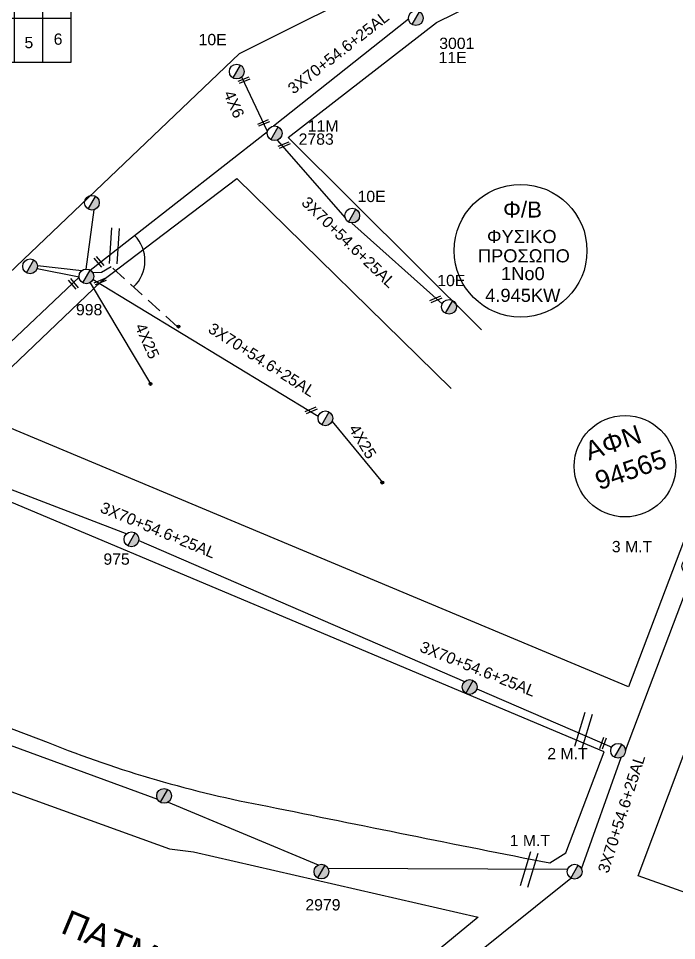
# Model space of a CAD drawing. Header units: millimetres. Extents: x 898 to 3196, y 765 to 1779.
# Drawn here: x 1729.9 to 1834.7, y 1504.5 to 1651.6 of the extents above; entities that cross this region are included whole.
import ezdxf
from ezdxf.enums import TextEntityAlignment as Align

# ---------------------------------------------------------------- set-up
doc = ezdxf.new("R2010")
doc.units = ezdxf.units.MM
doc.linetypes.add('DASHED', pattern=[19.05, 12.7, -6.35])
for name, color, linetype in [('Άγνωστα', 7, 'Continuous'), ('Ασφαλειοκιβώτια Χ.Τ 6 αναχωρήσεων', 7, 'Continuous'), ('Γέφυρες Εναερίου Δικτύου', 7, 'DASHED'), ('Εναέρια παροχή ΧΤ 4x25', 7, 'SYN_LINE'), ('Επιγραφές - Σχήματα', 7, 'Continuous'), ('Μηχανική τομή', 7, 'Continuous'), ('Στύλος Ξύλινος', 7, 'Continuous'), ('Στύλος Ξύλινος @ 1', 7, 'Continuous'), ('Στύλος ΦΜ', 7, 'Continuous'), ('Στύλος ΦΜ @ 1', 7, 'Continuous'), ('Συνδέσεις', 7, 'Continuous'), ('Συνεστραμμένα ΧΤ   3x70+54.6+25AL', 7, 'SYN_LINE'), ('Τομή', 7, 'Continuous'), ('Υπόβαθρο ΔΕΗ', 7, 'Continuous'), ('Υπόγεια καλώδια Παροχών ΧΤ   4x6', 7, 'DASHED')]:
    doc.layers.add(name, color=color, linetype=linetype)
doc.styles.add('ar', font='arial.ttf')
doc.styles.get("Standard").update_dxf_attribs({"font": 'arial.ttf'})
doc.linetypes.add('SYN_LINE', pattern='A,0.5,-0.0001,["/\\/\\/\\/",Standard,S=0.1,R=0,X=0,Y=-0.05],-0.25', length=0.7501)

# ---------------------------------------------------------------- blocks, each defined once
blk = doc.blocks.new('ΥΠΑΡΧΩΝ ΤΣΙΜΕΝΤΕΝΙΟΣ ΣΤΥΛΟΣ')
at = {"layer": 'Στύλος ΦΜ'}
blk.add_hatch(color=7, dxfattribs=at).paths.add_polyline_path([(-1.29, -2.28, 0.574793), (2.62, 0, 0.268822), (1.3, 2.27)])
at = {"layer": 'Στύλος ΦΜ', "color": 7}
blk.add_line((-1.29, -2.28), (1.3, 2.27), dxfattribs=at)
blk.add_circle((0, 0), 2.62, dxfattribs=at)
at = {"layer": 'Στύλος ΦΜ', "flags": 4}
for tag, p in [('ΑΡΙΘΜΟΣ', (-4.68, 8.05)), ('ΤΥΠΟΣ', (-4.91, 3.03))]:
    blk.add_attdef(tag, p, '', height=4, dxfattribs=at)
blk = doc.blocks.new('ΥΠΑΡΧΩΝ ΞΥΛΙΝΟΣ ΣΤΥΛΟΣ')
at = {"layer": 'Στύλος Ξύλινος'}
h = blk.add_hatch(color=7, dxfattribs=at)
h.paths.add_polyline_path([(-2.62, 0, 0.270008), (-1.29, -2.28), (1.3, 2.27, 0.576266)])
h.paths.add_polyline_path([(-1.29, -2.28, 0.574793), (2.62, 0, 0.268822), (1.3, 2.27)])
at = {"layer": 'Στύλος Ξύλινος', "color": 7}
blk.add_line((-1.29, -2.28), (1.3, 2.27), dxfattribs=at)
blk.add_circle((0, 0), 2.62, dxfattribs=at)
at = {"layer": 'Στύλος Ξύλινος', "flags": 4}
for tag, p in [('ΑΡΙΘΜΟΣ', (-4.91, 8.6)), ('ΤΥΠΟΣ', (-4.85, 3.39))]:
    blk.add_attdef(tag, p, '', height=4, dxfattribs=at)
blk = doc.blocks.new('ΤΟΜΗ')
at = {"layer": 'Τομή', "ltscale": 40}
for p, q in [((-5.68, 0), (5.68, 0)), ((5.68, -2.33), (-5.68, -2.33))]:
    blk.add_line(p, q, dxfattribs=at)
blk = doc.blocks.new('A$C76D1674A')
at = {"layer": 'Τομή', "xscale": 0.5, "yscale": 0.5, "zscale": 0.5}
blk.add_blockref('ΤΟΜΗ', (2.84, 1.17), dxfattribs=at)
blk = doc.blocks.new('ΑΣΦΑΛΕΙΟΚΙΒΩΤΙΟ ΥΠΟΣΤΑΘΜΟΥ 6 ΑΝΑΧΩΡΗΣΕΩΝ')
at = {"layer": 'Ασφαλειοκιβώτια Χ.Τ 6 αναχωρήσεων', "ltscale": 40}
for p, q in [((-23.91, 27), (23.91, 27)), ((-9.83, 27), (-9.83, -27)), ((9.83, 27), (9.83, -27)), ((-23.91, 18), (23.91, 18)), ((-23.91, 9), (23.91, 9)), ((-23.91, 0), (23.91, 0)), ((-23.91, -9), (23.91, -9)), ((-23.91, -18), (23.91, -18))]:
    blk.add_line(p, q, dxfattribs=at)
at = {"layer": 'Ασφαλειοκιβώτια Χ.Τ 6 αναχωρήσεων'}
blk.add_lwpolyline([(-23.91, -27), (23.91, -27), (23.91, 27), (-23.91, 27)], close=True, dxfattribs=at)
for s, p in [('1', (-19.31, 24.1)), ('2', (-18.83, 14.81)), ('3', (-19.2, 5.42)), ('4', (-18.79, -3.79)), ('5', (-19.44, -12.15)), ('6', (-18.35, -21.45))]:
    blk.add_text(s, height=3.6, rotation=270, dxfattribs=at).set_placement(p)
at = {"layer": 'Ασφαλειοκιβώτια Χ.Τ 6 αναχωρήσεων', "ltscale": 40}
for tag, height, p in [('ΟΝΟΜΑ', 5, (-0.27, 31.68)), ('ΚΕΙΜΕΝΟ 1', 2, (16.95, 22.41)), ('ΚΕΙΜΕΝΟ 2', 2, (16.95, 13.71)), ('ΚΕΙΜΕΝΟ 3', 2, (16.95, 4.31)), ('ΚΕΙΜΕΝΟ 4', 2, (16.95, -4.67)), ('ΚΕΙΜΕΝΟ 5', 2, (16.95, -13.51)), ('ΚΕΙΜΕΝΟ 6', 2, (16.95, -22.43)), ('ΣΧ', 2, (-0.21, -29.21))]:
    blk.add_attdef(tag, text='', height=height, dxfattribs=at).set_placement(p, align=Align.MIDDLE_CENTER)
blk = doc.blocks.new('ΜΗΧΑΝΙΚΗ ΤΟΜΗ')
at = {"layer": 'Μηχανική τομή', "ltscale": 40}
for p, q in [((-1.89, 0.78), (1.89, 0.78)), ((1.89, 0), (-1.89, 0))]:
    blk.add_line(p, q, dxfattribs=at)
blk = doc.blocks.new('_ΣΥΝΔΕΣΗ')
at = {"layer": 'Συνδέσεις', "linetype": 'SYN_LINE', "ltscale": 40}
blk.add_hatch(color=256, dxfattribs=at).paths.add_polyline_path([(0.5, -0.01, 1), (-0.5, -0.01, 1)])
at = {"layer": 'Συνδέσεις'}
blk.add_circle((0, -0.01), 0.5, dxfattribs=at)

msp = doc.modelspace()

# ---------------------------------------------------------------- linework, layer by layer
at = {"layer": 'Άγνωστα'}
msp.add_circle((1826.52, 1580.18), 8.09, dxfattribs=at)
at = {"layer": 'Γέφυρες Εναερίου Δικτύου', "color": 62, "ltscale": 0.2}
msp.add_line((1743.1, 1611.06), (1741.75, 1610.99), dxfattribs=at)
at = {"layer": 'Εναέρια παροχή ΧΤ 4x25', "color": 151, "ltscale": 20}
msp.add_line((1741.31, 1609.43), (1750.93, 1593.33), dxfattribs=at)
at = {"layer": 'Εναέρια παροχή ΧΤ 4x25', "color": 151, "ltscale": 10}
msp.add_line((1779.84, 1587.3), (1787.87, 1577.6), dxfattribs=at)
at = {"layer": 'Επιγραφές - Σχήματα', "color": 202}
msp.add_circle((1809.88, 1614.54), 10.58, dxfattribs=at)
at = {"layer": 'Επιγραφές - Σχήματα', "linetype": 'Continuous'}
msp.add_arc((1744.35, 1612.95), 5.68, 313.0304, 44.74, dxfattribs=at)
at = {"layer": 'Συνεστραμμένα ΧΤ   3x70+54.6+25AL', "color": 62, "ltscale": 20}
msp.add_line((1741.29, 1611.46), (1769.55, 1633.54), dxfattribs=at)
at = {"layer": 'Συνεστραμμένα ΧΤ   3x70+54.6+25AL', "color": 151, "ltscale": 10}
msp.add_line((1740.68, 1611.62), (1741.95, 1621.08), dxfattribs=at)
at = {"layer": 'Συνεστραμμένα ΧΤ   3x70+54.6+25AL', "color": 151, "ltscale": 8}
for p, q in [((1739.53, 1610.3), (1732.83, 1611.64)), ((1732.91, 1612.16), (1739.97, 1611.37))]:
    msp.add_line(p, q, dxfattribs=at)
at = {"layer": 'Συνεστραμμένα ΧΤ   3x70+54.6+25AL', "color": 62, "linetype": 'DASHED', "ltscale": 0.2}
for p, q in [((1744.67, 1611.97), (1743.1, 1611.06)), ((1755.23, 1602.38), (1744.67, 1611.97))]:
    msp.add_line(p, q, dxfattribs=at)
at = {"layer": 'Συνεστραμμένα ΧΤ   3x70+54.6+25AL', "color": 151, "ltscale": 20}
for p, q in [((1712.3, 1584.53), (1739.53, 1610.3)), ((1741.78, 1609.97), (1777.65, 1588.14)), ((1712.53, 1582.66), (1747.12, 1569.42)), ((1749.05, 1568.34), (1800.95, 1545.84)), ((1802.89, 1544.67), (1824.4, 1535.4))]:
    msp.add_line(p, q, dxfattribs=at)
at = {"layer": 'Συνεστραμμένα ΧΤ   3x70+54.6+25AL', "color": 173, "ltscale": 20}
for p, q in [((1826.59, 1534.86), (1837.3, 1563.18)), ((1819.57, 1515.99), (1825.91, 1533.73)), ((1791.63, 1493.45), (1817.91, 1514.49))]:
    msp.add_line(p, q, dxfattribs=at)
at = {"layer": 'Συνεστραμμένα ΧΤ   3x70+54.6+25AL', "color": 27, "ltscale": 20}
for p, q in [((1728.56, 1535.71), (1752.03, 1527.07)), ((1753.71, 1526.62), (1777.63, 1516.6)), ((1779.2, 1516.07), (1817.37, 1515.9))]:
    msp.add_line(p, q, dxfattribs=at)
at = {"layer": 'Συνεστραμμένα ΧΤ   3x70+54.6+25AL', "color": 62, "ltscale": 20}
for points in [[(1770.53, 1634.44), (1792.02, 1651.51)], [(1771.11, 1632.17), (1781.93, 1619.76)], [(1783.01, 1618.96), (1797.4, 1606.05)]]:
    msp.add_lwpolyline(points, dxfattribs=at)
at = {"layer": 'Υπόβαθρο ΔΕΗ'}
for points in [[(1909.16, 1727.93), (1924.9, 1717.76), (1898.11, 1645.77), (1878.22, 1590.64), (1847.68, 1508.03), (1828.6, 1514.86), (1862.31, 1604.47), (1889.91, 1677.24), (1909.16, 1727.93)], [(1640.11, 1553.37), (1659.36, 1544.44), (1690.16, 1574.04), (1695.02, 1579.15), (1765.09, 1645.99), (1813.84, 1670.39), (1696.94, 1724.06), (1666.66, 1632.68), (1704.03, 1620.64), (1700.99, 1611.21), (1663.54, 1623.34), (1640.11, 1553.37)], [(1803.67, 1601.91), (1772.86, 1632.6), (1796.5, 1650.93), (1825.29, 1665.12), (1865.42, 1646.93), (1847.08, 1597.82)], [(1827.09, 1544.99), (1721.58, 1589.18), (1743.04, 1609.63), (1764.65, 1626.08), (1798.83, 1592.55)], [(1847.08, 1597.82), (1827.09, 1544.99)]]:
    msp.add_lwpolyline(points, dxfattribs=at)
for points in [[(1814.52, 1516.91), (1817.09, 1518.54), (1823.18, 1534.61), (1712.6, 1581.2), (1685.76, 1554.61), (1734.63, 1536.1, 0.049772), (1769.58, 1525.96, 0.001939), (1814.52, 1516.91, 0.802576)], [(1094.44, 774.18, -0.044755), (1147.01, 794.04, -0.036394), (1210.25, 806.88, 0.059264), (1278.81, 824.09, 0.111083), (1334.25, 861.3, 0.021842), (1370.02, 901.15, -0.004879), (1428.44, 969.26, -0.007422), (1518.45, 1076.73, 0.003751), (1601.05, 1172.12, -0.005971), (1670.71, 1249.68, -0.005621), (1794.27, 1383.29, -0.043389), (1835.66, 1418.39, -0.000323), (1918.52, 1485.75, -0.024478), (1947.88, 1507.44, -0.068706), (1987.24, 1525.03, -0.01154), (2081.97, 1552, -0.010636)]]:
    msp.add_lwpolyline(points, format="xyb", dxfattribs=at)
msp.add_lwpolyline([(1663.1, 1529.14), (1665.83, 1535.92), (1677.46, 1546.78), (1753.95, 1519.17), (1757.77, 1518.7), (1803.11, 1508.25), (1772.9, 1483.34), (1707.75, 1510.79)], close=True, dxfattribs=at)
at = {"layer": 'Υπόγεια καλώδια Παροχών ΧΤ   4x6', "color": 62, "linetype": 'SYN_LINE', "ltscale": 10}
msp.add_lwpolyline([(1769.55, 1633.54), (1765.44, 1642.22)], dxfattribs=at)

# ---------------------------------------------------------------- block references
at = {"layer": 'Ασφαλειοκιβώτια Χ.Τ 6 αναχωρήσεων', "xscale": 0.5, "yscale": 0.5, "zscale": 0.5, "rotation": 90}
msp.add_blockref('ΑΣΦΑΛΕΙΟΚΙΒΩΤΙΟ ΥΠΟΣΤΑΘΜΟΥ 6 ΑΝΑΧΩΡΗΣΕΩΝ', (1724.76, 1656.56), dxfattribs=at)
at = {"layer": 'Μηχανική τομή'}
for p, xscale, yscale, zscale, rotation in [((1765.89, 1641.55), 0.500000000000053, 0.500000000000053, 0.500000000000053, 22.3356995693461), ((1769.01, 1634.74), 0.500000000000053, 0.500000000000053, 0.500000000000053, 22.3356995693461), ((1772.28, 1631.2), 0.500000000000053, 0.500000000000053, 0.500000000000053, 22.3356995693461), ((1742.56, 1612.64), 0.5000000000002239, 0.5000000000002239, 0.5000000000002239, 310.08295669197), ((1742.95, 1609.44), 0.500000000000053, 0.500000000000053, 0.500000000000053, 22.3356995693461), ((1738.48, 1609.11), 0.5000000000002239, 0.5000000000002239, 0.5000000000002239, 310.08295669197), ((1796.46, 1606.6), 0.500000000000053, 0.500000000000053, 0.500000000000053, 22.3356995693461), ((1776.6, 1588.9), 0.500000000000053, 0.500000000000053, 0.500000000000053, 22.3356995693461), ((1823.2, 1535.93), 0.5000000000000303, 0.5000000000000303, 0.5000000000000303, 70.19337273346638)]:
    msp.add_blockref('ΜΗΧΑΝΙΚΗ ΤΟΜΗ', p, dxfattribs=dict(at, xscale=xscale, yscale=yscale, zscale=zscale, rotation=rotation))
at = {"layer": 'Στύλος Ξύλινος @ 1', "ltscale": 40, "xscale": 0.4499999999998181, "yscale": 0.4499999999998181, "zscale": 0.4499999999998181}
for p in [(1801.76, 1544.98), (1753.08, 1527.61)]:
    msp.add_blockref('ΥΠΑΡΧΩΝ ΞΥΛΙΝΟΣ ΣΤΥΛΟΣ', p, dxfattribs=at)
at = {"layer": 'Στύλος Ξύλινος @ 1', "ltscale": 40}
ref = msp.add_blockref('ΥΠΑΡΧΩΝ ΞΥΛΙΝΟΣ ΣΤΥΛΟΣ', (1778.15, 1515.54), dxfattribs=dict(at, xscale=0.4499999999998181, yscale=0.4499999999998181, zscale=0.4499999999998181))
ref.add_attrib('ΤΥΠΟΣ', '2979', (1775.59, 1509.34), dxfattribs={"layer": 'Στύλος Ξύλινος', "height": 1.8, "flags": 4})
at = {"layer": 'Στύλος ΦΜ @ 1', "ltscale": 40}
ref = msp.add_blockref('ΥΠΑΡΧΩΝ ΤΣΙΜΕΝΤΕΝΙΟΣ ΣΤΥΛΟΣ', (1793.19, 1651.63), dxfattribs=dict(at, xscale=0.4499999999998181, yscale=0.4499999999998181, zscale=0.4499999999998181))
ref.add_attrib('ΤΥΠΟΣ', '11E', (1796.81, 1644.45), dxfattribs={"layer": 'Στύλος ΦΜ', "height": 1.8, "flags": 4})
ref.add_attrib('ΑΡΙΘΜΟΣ', '3001', (1796.92, 1646.71), dxfattribs={"layer": 'Στύλος ΦΜ', "height": 1.8, "flags": 4})
ref = msp.add_blockref('ΥΠΑΡΧΩΝ ΤΣΙΜΕΝΤΕΝΙΟΣ ΣΤΥΛΟΣ', (1764.66, 1643.11), dxfattribs=dict(at, xscale=0.4499999999998181, yscale=0.4499999999998181, zscale=0.4499999999998181))
ref.add_attrib('ΤΥΠΟΣ', '10E', (1758.58, 1647.31), dxfattribs={"layer": 'Στύλος ΦΜ', "height": 1.8, "flags": 4})
ref = msp.add_blockref('ΥΠΑΡΧΩΝ ΤΣΙΜΕΝΤΕΝΙΟΣ ΣΤΥΛΟΣ', (1770.69, 1633.27), dxfattribs=dict(at, xscale=0.4499999999998181, yscale=0.4499999999998181, zscale=0.4499999999998181))
ref.add_attrib('ΤΥΠΟΣ', '2783', (1774.52, 1631.44), dxfattribs={"layer": 'Στύλος ΦΜ', "height": 1.8, "flags": 4})
ref.add_attrib('ΑΡΙΘΜΟΣ', '11Μ', (1775.97, 1633.52), dxfattribs={"layer": 'Στύλος ΦΜ', "height": 1.8, "flags": 4})
at = {"layer": 'Στύλος ΦΜ @ 1', "ltscale": 40, "xscale": 0.4499999999998181, "yscale": 0.4499999999998181, "zscale": 0.4499999999998181}
for p in [(1741.58, 1622.19), (1731.73, 1612.06), (1778.78, 1587.82)]:
    msp.add_blockref('ΥΠΑΡΧΩΝ ΤΣΙΜΕΝΤΕΝΙΟΣ ΣΤΥΛΟΣ', p, dxfattribs=at)
at = {"layer": 'Στύλος ΦΜ @ 1', "ltscale": 40}
ref = msp.add_blockref('ΥΠΑΡΧΩΝ ΤΣΙΜΕΝΤΕΝΙΟΣ ΣΤΥΛΟΣ', (1783.05, 1620.14), dxfattribs=dict(at, xscale=0.4499999999998181, yscale=0.4499999999998181, zscale=0.4499999999998181))
ref.add_attrib('ΤΥΠΟΣ', '10E', (1783.91, 1622.3), dxfattribs={"layer": 'Στύλος ΦΜ', "height": 1.8, "flags": 4})
ref = msp.add_blockref('ΥΠΑΡΧΩΝ ΤΣΙΜΕΝΤΕΝΙΟΣ ΣΤΥΛΟΣ', (1740.7, 1610.44), dxfattribs=dict(at, xscale=0.4499999999998181, yscale=0.4499999999998181, zscale=0.4499999999998181))
ref.add_attrib('ΑΡΙΘΜΟΣ', '998', (1739.04, 1604.24), dxfattribs={"layer": 'Στύλος ΦΜ', "height": 1.8, "flags": 4})
ref = msp.add_blockref('ΥΠΑΡΧΩΝ ΤΣΙΜΕΝΤΕΝΙΟΣ ΣΤΥΛΟΣ', (1798.48, 1605.59), dxfattribs=dict(at, xscale=0.4499999999998181, yscale=0.4499999999998181, zscale=0.4499999999998181))
ref.add_attrib('ΤΥΠΟΣ', '10E', (1796.61, 1608.89), dxfattribs={"layer": 'Στύλος ΦΜ', "height": 1.8, "flags": 4})
ref = msp.add_blockref('ΥΠΑΡΧΩΝ ΤΣΙΜΕΝΤΕΝΙΟΣ ΣΤΥΛΟΣ', (1747.88, 1568.52), dxfattribs=dict(at, xscale=0.4499999999998181, yscale=0.4499999999998181, zscale=0.4499999999998181))
ref.add_attrib('ΤΥΠΟΣ', '975', (1743.41, 1564.47), dxfattribs={"layer": 'Στύλος ΦΜ', "height": 1.8, "flags": 4})
ref = msp.add_blockref('ΥΠΑΡΧΩΝ ΤΣΙΜΕΝΤΕΝΙΟΣ ΣΤΥΛΟΣ', (1836.74, 1564.22), dxfattribs=dict(at, xscale=0.4499999999998181, yscale=0.4499999999998181, zscale=0.4499999999998181))
ref.add_attrib('ΤΥΠΟΣ', '3 M.T', (1824.42, 1566.46), dxfattribs={"layer": 'Στύλος ΦΜ', "height": 1.8, "flags": 4})
ref = msp.add_blockref('ΥΠΑΡΧΩΝ ΤΣΙΜΕΝΤΕΝΙΟΣ ΣΤΥΛΟΣ', (1825.42, 1534.8), dxfattribs=dict(at, xscale=0.4499999999998181, yscale=0.4499999999998181, zscale=0.4499999999998181))
ref.add_attrib('ΤΥΠΟΣ', '2 M.T', (1814.14, 1533.45), dxfattribs={"layer": 'Στύλος ΦΜ', "height": 1.8, "flags": 4})
ref = msp.add_blockref('ΥΠΑΡΧΩΝ ΤΣΙΜΕΝΤΕΝΙΟΣ ΣΤΥΛΟΣ', (1818.49, 1515.52), dxfattribs=dict(at, xscale=0.4499999999998181, yscale=0.4499999999998181, zscale=0.4499999999998181))
ref.add_attrib('ΤΥΠΟΣ', '1 M.T', (1808.15, 1519.59), dxfattribs={"layer": 'Στύλος ΦΜ', "height": 1.8, "flags": 4})
at = {"layer": 'Συνδέσεις', "xscale": 0.4500000000000455, "yscale": 0.4500000000000455, "zscale": 0.4500000000000455}
for p in [(1755.38, 1602.44), (1750.91, 1593.3), (1787.85, 1577.57)]:
    msp.add_blockref('_ΣΥΝΔΕΣΗ', p, dxfattribs=at)
at = {"layer": 'Τομή', "color": 154, "linetype": 'Continuous', "lineweight": 50, "ltscale": 20}
for p, rotation in [((1744.74, 1618.18), 266.2063966946639), ((1820.18, 1540.95), 253.1910625720714), ((1811.5, 1518.76), 253.1910625720714)]:
    msp.add_blockref('A$C76D1674A', p, dxfattribs=dict(at, rotation=rotation))

# ---------------------------------------------------------------- texts
at = {"layer": 'Εναέρια παροχή ΧΤ 4x25', "linetype": 'Continuous'}
for rotation, p in [(293.837, (1750.4, 1600.15)), (301.4518, (1784.73, 1584.13))]:
    msp.add_text('4X25', height=1.8, rotation=rotation, dxfattribs=at).set_placement(p, align=Align.MIDDLE)
at = {"layer": 'Επιγραφές - Σχήματα', "color": 1, "style": 'ar'}
for s, height, p in [('Φ/Β', 2.548, (1810.19, 1621.16)), ('ΦΥΣΙΚΟ ', 2.085, (1810.47, 1616.81)), ('1No0', 2.085, (1810.24, 1610.89)), ('4.945KW', 2.085, (1810.23, 1607.43))]:
    msp.add_text(s, height=height, dxfattribs=at).set_placement(p, align=Align.MIDDLE)
at = {"layer": 'Επιγραφές - Σχήματα', "color": 1, "insert": (1803.07, 1614.77), "char_height": 2.085, "width": 15.0083, "attachment_point": 1}
msp.add_mtext('ΠΡΟΣΩΠΟ', dxfattribs=at)
at = {"layer": 'Επιγραφές - Σχήματα', "insert": (1819.8, 1583.89), "char_height": 3, "width": 157.7424, "attachment_point": 1, "rotation": 18.9876}
msp.add_mtext('ΑΦΝ\\P94565', dxfattribs=at)
at = {"layer": 'Επιγραφές - Σχήματα', "linetype": 'Continuous', "insert": (1737.95, 1509.54), "char_height": 4, "width": 34.0686, "attachment_point": 1, "rotation": 337.3801, "style": 'ar'}
msp.add_mtext('ΠΑΤΜΟΥ', dxfattribs=at)
at = {"layer": 'Συνεστραμμένα ΧΤ   3x70+54.6+25AL', "linetype": 'Continuous'}
for rotation, p in [(38.0076, (1780.84, 1646.15)), (316.0213, (1782.49, 1615.91)), (327.4726, (1768.67, 1597.15)), (337.5791, (1752.13, 1570)), (338.1166, (1803.08, 1547.87)), (72.4058, (1825.95, 1524.76))]:
    msp.add_text('3X70+54.6+25AL', height=1.8, rotation=rotation, dxfattribs=at).set_placement(p, align=Align.MIDDLE)
at = {"layer": 'Υπόγεια καλώδια Παροχών ΧΤ   4x6', "linetype": 'Continuous'}
msp.add_text('4X6', height=1.8, rotation=293.2166, dxfattribs=at).set_placement((1764.22, 1637.91), align=Align.MIDDLE)

doc.saveas('drawing.dxf')
